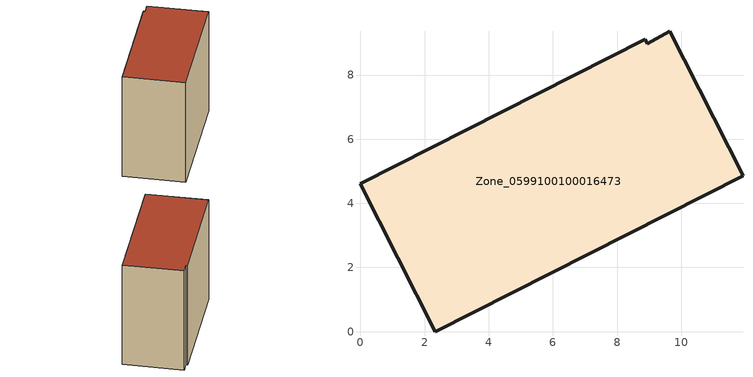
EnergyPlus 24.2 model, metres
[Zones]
Zone_0599100100016473
 floor ground (C_G): 8.94,8.98 9.64,9.36 11.93,4.85 2.33,0 0,4.62 8.88,9.11 z3.34
 wall outside (C_F): 0,4.62 2.33,0 11.93,4.85 9.64,9.36 8.94,8.98 8.88,9.11 0,4.62 z3.34:12.7
 roof outside (C_R): 9.64,9.36 8.94,8.98 8.88,9.11 0,4.62 2.33,0 11.93,4.85 z12.7
[BUILDING]
Pand.0599100100016473: North Axis=0; Terrain=City; Loads Convergence Tolerance Value=0.04; Temperature Convergence Tolerance Value=0.4; Solar Distribution=FullExterior; Maximum Number of Warmup Days=25; Minimum Number of Warmup Days=1
[Site:Location]
Rotterdam.The.Hague.AP_ZH_NLD Design_Conditions: Latitude=51.96; Longitude=4.45; Time Zone=1; Elevation=-4.5
[SITE:GROUNDTEMPERATURE:BUILDINGSURFACE]
18, 18, 18, 18, 18, 18, 18, 18, 18, 18, 18, 18
[MATERIAL] Thermal Absorptance=0.9; Solar Absorptance=0.7; Visible Absorptance=0.7
Name | Roughness | Thickness | Conductivity | Density | Specific Heat
G.TC.2015-2018 | MediumSmooth | 0.15 | 0.0428571 | 540 | 1210
F.TC.2015-2018 | Rough | 0.3 | 0.0666667 | 1920 | 840
R.TC.2015-2018 | MediumRough | 0.2 | 0.0333333 | 1500 | 1000
[CONSTRUCTION]
C_G: G.TC.2015-2018
C_F: F.TC.2015-2018
C_R: R.TC.2015-2018
[ZONE]
Zone_0599100100016473: Type=1; Multiplier=1; Ceiling Height=Autocalculate; Volume=Autocalculate; Floor Area=autocalculate; Part of Total Floor Area=Yes
[ZONEINFILTRATION:DESIGNFLOWRATE]
Infil_Zone_0599100100016473: Zone or ZoneList or Space or SpaceList=Zone_0599100100016473; Schedule=AlwaysOn; Design Flow Rate Calculation Method=Flow/Area; Flow Rate per Floor Area=0.0015; Constant Term Coefficient=1; Temperature Term Coefficient=0; Velocity Term Coefficient=0; Velocity Squared Term Coefficient=0
[HVACTEMPLATE:ZONE:IDEALLOADSAIRSYSTEM]
Zone_0599100100016473: Maximum Heating Supply Air Temperature=50; Minimum Cooling Supply Air Temperature=13; Maximum Heating Supply Air Humidity Ratio=0.0156; Minimum Cooling Supply Air Humidity Ratio=0.0077; Heating Limit=NoLimit; Cooling Limit=NoLimit; Dehumidification Control Type=ConstantSensibleHeatRatio; Cooling Sensible Heat Ratio=0.7; Dehumidification Setpoint=60; Humidification Control Type=None; Humidification Setpoint=30; Outdoor Air Method=None; Outdoor Air Flow Rate per Person=0.00944; Outdoor Air Flow Rate per Zone Floor Area=0; Outdoor Air Flow Rate per Zone=0; Demand Controlled Ventilation Type=None; Outdoor Air Economizer Type=NoEconomizer; Heat Recovery Type=None; Sensible Heat Recovery Effectiveness=0.7; Latent Heat Recovery Effectiveness=0.65
[ZONECONTROL:THERMOSTAT]
ThermostatControl_Zone_0599100100016473: Zone or ZoneList=Zone_0599100100016473; Control Type Schedule=DualSetpointControlType; Control 1=Thermostat_Zone_0599100100016473; Temperature Difference Between Cutout And Setpoint=0
[THERMOSTATSETPOINT:DUALSETPOINT]
Thermostat_Zone_0599100100016473: Heating Setpoint Temperature Schedule=HeatingSetpoint_Zone_0599100100016473; Cooling Setpoint Temperature Schedule=CoolingSetpoint_Zone_0599100100016473
[SCHEDULE:COMPACT]
HeatingSetpoint_Zone_0599100100016473: Through: 12/31, For: AllDays, Until: 24:00, 21
CoolingSetpoint_Zone_0599100100016473: Through: 12/31, For: AllDays, Until: 24:00, 24
DualSetpointControlType: Through: 12/31, For: AllDays, Until: 24:00, 4
AlwaysOn: Through: 12/31, For: AllDays, Until: 24:00, 1
